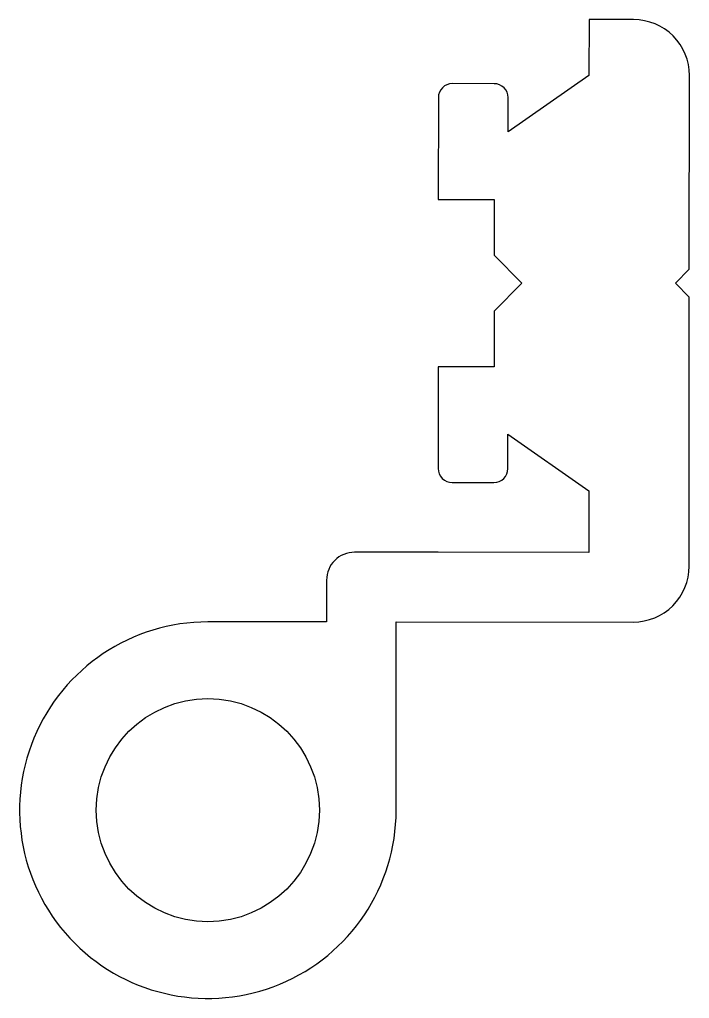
# Model space of a CAD drawing. Extents: x 171.1 to 195.1, y 213 to 248.1.
import ezdxf

# ---------------------------------------------------------------- set-up
doc = ezdxf.new("R2010")
doc.units = 0
doc.layers.add('ERCAN2', color=220, linetype='CONTINUOUS')

msp = doc.modelspace()

# ---------------------------------------------------------------- linework, layer by layer
at = {"layer": 'ERCAN2', "color": 220}
msp.add_lwpolyline([(188.143, 235.675), (186.143, 235.676), (186.141, 232.026, 0.414214), (186.641, 231.526), (188.141, 231.525, 0.414214), (188.641, 232.025), (188.642, 233.256), (191.541, 231.225), (191.54, 229.023), (186.14, 229.026), (183.14, 229.027, 0.414214), (182.139, 228.028), (182.137, 226.528), (177.887, 226.53, 2.414214), (184.634, 219.777), (184.639, 226.527), (193.139, 226.523, 0.414214), (195.14, 228.522), (195.144, 238.172), (194.645, 238.672), (195.145, 239.172), (195.148, 246.122, 0.414214), (193.149, 248.123), (191.549, 248.123), (191.548, 246.122), (188.647, 244.094), (188.648, 245.325, 0.414214), (188.148, 245.825), (186.648, 245.826, 0.414214), (186.148, 245.326), (186.146, 241.676), (188.146, 241.675), (188.145, 239.675), (189.145, 238.675), (188.144, 237.675)], format="xyb", close=True, dxfattribs=at)
msp.add_circle((177.884, 219.78), 4, dxfattribs=at)

doc.saveas('drawing.dxf')
